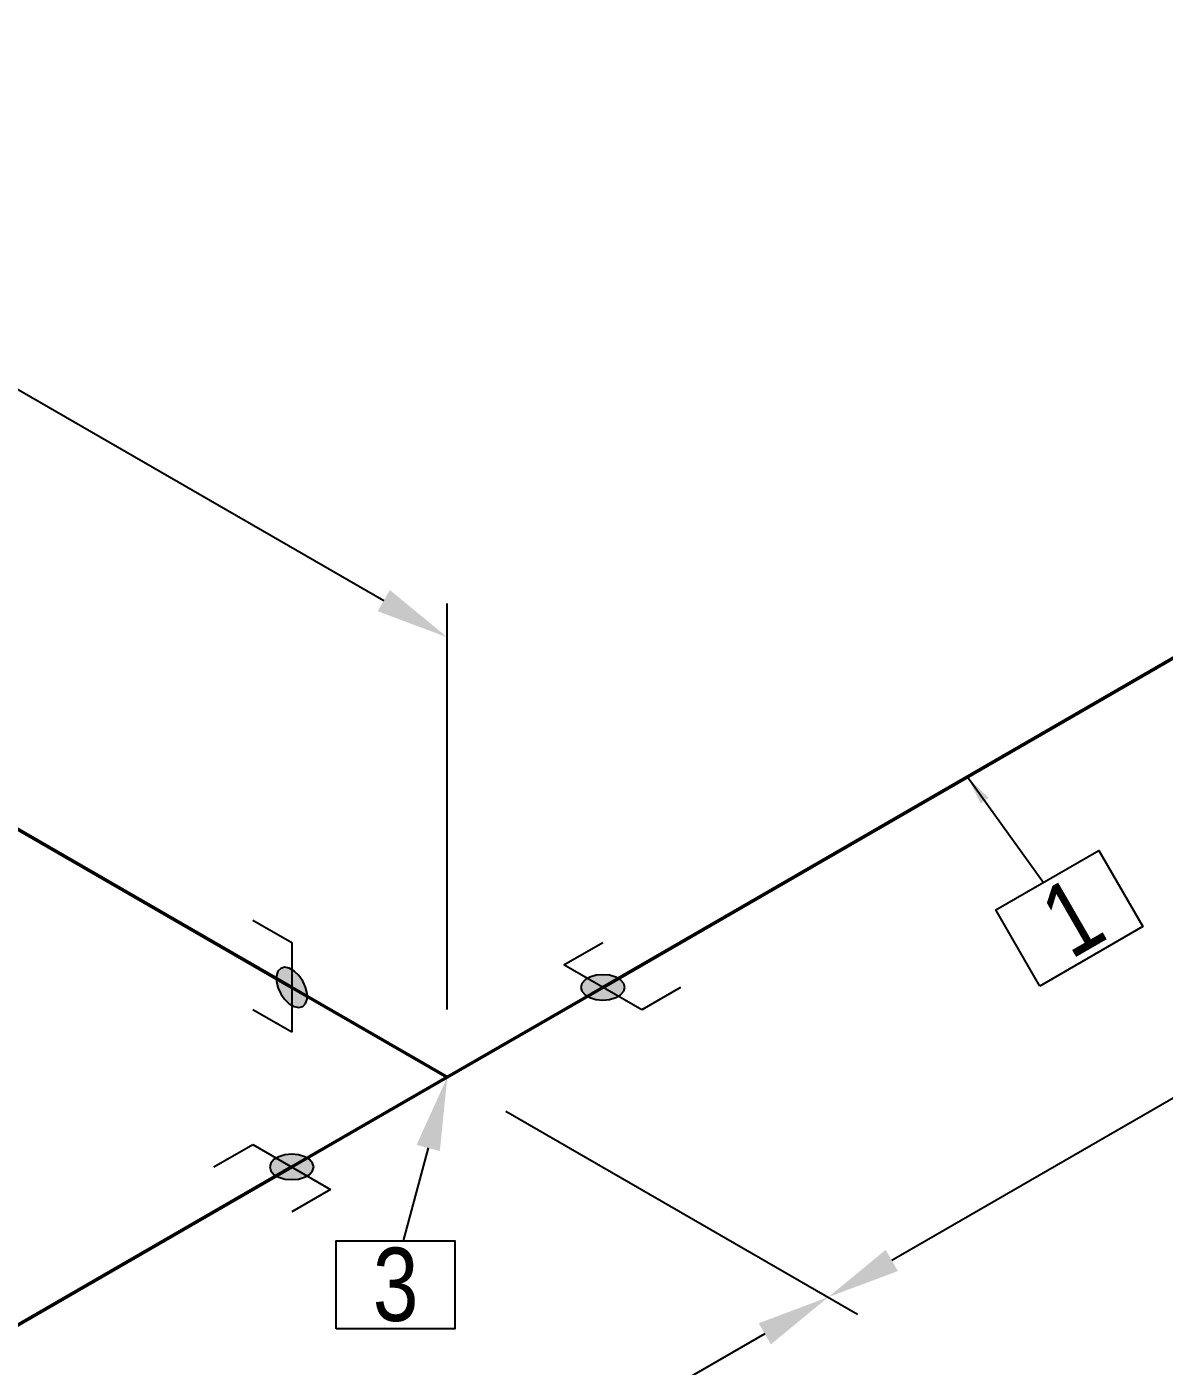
# Model space of a CAD drawing. Header units: millimetres. Extents: x 0 to 594, y 0 to 420.
# Drawn here: x 267.87 to 306.65, y 229.21 to 274.88 of the extents above; entities that cross this region are included whole.
import ezdxf
from ezdxf import colors
from ezdxf.entities.mleader import LeaderData, LeaderLine
from ezdxf.enums import TextEntityAlignment as Align
from ezdxf.math import Vec2, Vec3

# ---------------------------------------------------------------- set-up
doc = ezdxf.new("R2010")
doc.units = ezdxf.units.MM
doc.header["$LTSCALE"] = 0.25
for name, color, linetype in [('용접', 1, 'Continuous'), ('주석', 7, 'Continuous'), ('치수', 1, 'Continuous')]:
    doc.layers.add(name, color=color, linetype=linetype)
doc.layers.add('파이프 작은 보어', color=30, linetype='Continuous', lineweight=50)
doc.styles.add('AdskIsoAnnotation', font='arial.ttf', dxfattribs={"width": 0.8, "height": 1})
doc.styles.add('AdskIsoMetric', font='arial.ttf', dxfattribs={"width": 0.8, "height": 2.5})
doc.styles.add('AdskIsoMetric-30', font='arial.ttf', dxfattribs={"width": 0.8, "height": 2.5})
doc.styles.get("Standard").update_dxf_attribs({"font": 'arial.ttf'})
doc.dimstyles.new('AdskIsoMetric', dxfattribs={"dimtxt": 2.5, "dimasz": 2.5, "dimexe": 1, "dimexo": 2, "dimgap": 0.8, "dimtad": 1, "dimdec": 0, "dimrnd": 1, "dimzin": 0, "dimdsep": 46, "dimtxsty": 'AdskIsoMetric', "dimcen": 0, "dimclrt": 7, "dimadec": 0, "dimazin": 0, "dimtfac": 1, "dimtdec": 0, "dimtmove": 1, "dimatfit": 3, "dimfxl": 0, "dimfrac": 2, "dimtolj": 1, "dimtzin": 0, "dimarcsym": 0})

# ---------------------------------------------------------------- blocks, each defined once
blk = doc.blocks.new('*D26')
at = {"layer": 'Defpoints', "color": 0}
for p in [(326.934, 264.886), (282.205, 239.062), (295.195, 231.562)]:
    blk.add_point(p, dxfattribs=at)
at = {"layer": '치수', "color": 0, "lineweight": -2}
for p, q in [((328.934, 263.732), (340.925, 256.809)), ((337.76, 256.136), (297.361, 232.812)), ((284.205, 237.907), (296.195, 230.984))]:
    blk.add_line(p, q, dxfattribs=at)
at = {"layer": '치수', "color": 0}
for points in [[(337.551, 256.497), (337.968, 255.775), (339.925, 257.386)], [(297.152, 233.173), (297.569, 232.451), (295.195, 231.562)]]:
    blk.add_solid(points, dxfattribs=at)
at = {"layer": '치수', "color": 7, "insert": (315.294, 245.783), "char_height": 2.5, "attachment_point": 5, "rotation": 30, "style": 'AdskIsoMetric-30'}
blk.add_mtext('\\A1;304', dxfattribs=at)
blk = doc.blocks.new('*D27')
at = {"layer": 'Defpoints', "color": 0}
for p in [(282.205, 239.062), (147.396, 161.23), (160.386, 153.73)]:
    blk.add_point(p, dxfattribs=at)
at = {"layer": '치수', "color": 0, "lineweight": -2}
for p, q in [((284.205, 237.907), (296.195, 230.984)), ((293.03, 230.312), (162.551, 154.98))]:
    blk.add_line(p, q, dxfattribs=at)
at = {"layer": '치수', "color": 0}
for points in [[(292.822, 230.673), (293.239, 229.951), (295.195, 231.562)], [(162.343, 155.341), (162.76, 154.619), (160.386, 153.73)]]:
    blk.add_solid(points, dxfattribs=at)
at = {"layer": '치수', "color": 7, "insert": (225.525, 193.954), "char_height": 2.5, "attachment_point": 5, "rotation": 30, "style": 'AdskIsoMetric-30'}
blk.add_mtext('\\A1;994', dxfattribs=at)
blk = doc.blocks.new('*D29')
at = {"layer": 'Defpoints', "color": 0}
for p in [(128.978, 327.527), (282.205, 254.062), (282.205, 239.062)]:
    blk.add_point(p, dxfattribs=at)
at = {"layer": '치수', "color": 0, "lineweight": -2}
for p, q in [((128.978, 329.837), (128.978, 343.682)), ((131.143, 341.277), (280.04, 255.312)), ((282.205, 241.371), (282.205, 255.217))]:
    blk.add_line(p, q, dxfattribs=at)
at = {"layer": '치수', "color": 0}
for points in [[(131.352, 341.638), (130.935, 340.917), (128.978, 342.527)], [(280.248, 255.673), (279.832, 254.951), (282.205, 254.062)]]:
    blk.add_solid(points, dxfattribs=at)
at = {"layer": '치수', "color": 7, "insert": (205.372, 301.039), "char_height": 2.5, "attachment_point": 5, "rotation": 330, "style": 'AdskIsoMetric-30'}
blk.add_mtext('\\A1;1198', dxfattribs=at)
blk = doc.blocks.new('티-1-Iso2DSkew90')
at = {"color": 0, "linetype": 'ByBlock', "lineweight": -2, "extrusion": (0, 0.816497, 0.57735)}
for p, q in [((0, 0), (-5.303, 3.062)), ((0, 0), (5.303, 3.062)), ((-5.303, -3.062), (0, 0))]:
    blk.add_line(p, q, dxfattribs=at)
blk = doc.blocks.new('SocketWeld-2-IsoRight')
blk.add_hatch(color=256).paths.add_polyline_path([(0.0055, -0.0435), (0.0057, -0.0436), (0.006, -0.0436), (0.0062, -0.0436), (0.0064, -0.0437), (0.0066, -0.0437), (0.0068, -0.0438), (0.007, -0.0438), (0.0072, -0.0439), (0.0075, -0.0439), (0.0077, -0.0439), (0.0079, -0.044), (0.0081, -0.044), (0.0083, -0.0441), (0.0085, -0.0441), (0.0088, -0.0442), (0.009, -0.0442), (0.0092, -0.0443), (0.0094, -0.0443), (0.0096, -0.0443), (0.0098, -0.0444), (0.01, -0.0444), (0.0103, -0.0445), (0.0105, -0.0445), (0.0107, -0.0446), (0.0109, -0.0446), (0.0111, -0.0446), (0.0113, -0.0447), (0.0115, -0.0447), (0.0118, -0.0448), (0.012, -0.0448), (0.0122, -0.0449), (0.0124, -0.0449), (0.0126, -0.0449), (0.0128, -0.045), (0.013, -0.045), (0.0133, -0.0451), (0.0135, -0.0451), (0.0137, -0.0452), (0.0139, -0.0452), (0.0141, -0.0453), (0.0143, -0.0453), (0.0145, -0.0453), (0.0148, -0.0454), (0.015, -0.0454), (0.0152, -0.0455), (0.0154, -0.0455), (0.0156, -0.0456), (0.0158, -0.0456), (0.0161, -0.0456), (0.0161, -0.0456), (0.0162, -0.0456), (0.0164, -0.0455), (0.0166, -0.0455), (0.0168, -0.0455), (0.017, -0.0454), (0.0171, -0.0454), (0.0173, -0.0453), (0.0175, -0.0453), (0.0177, -0.0452), (0.0179, -0.0452), (0.0181, -0.0451), (0.0182, -0.0451), (0.0184, -0.045), (0.0186, -0.045), (0.0188, -0.0449), (0.019, -0.0449), (0.0192, -0.0448), (0.0193, -0.0448), (0.0195, -0.0447), (0.0197, -0.0447), (0.0199, -0.0446), (0.0201, -0.0446), (0.0203, -0.0445), (0.0204, -0.0445), (0.0206, -0.0444), (0.0208, -0.0444), (0.021, -0.0444), (0.0212, -0.0443), (0.0213, -0.0443), (0.0215, -0.0442), (0.0217, -0.0442), (0.0219, -0.0441), (0.0221, -0.0441), (0.0223, -0.044), (0.0224, -0.044), (0.0226, -0.0439), (0.0228, -0.0439), (0.023, -0.0438), (0.0232, -0.0438), (0.0234, -0.0437), (0.0235, -0.0437), (0.0237, -0.0436), (0.0239, -0.0436), (0.0241, -0.0435), (0.0243, -0.0435), (0.0245, -0.0434), (0.0246, -0.0434), (0.0248, -0.0433), (0.025, -0.0433), (0.025, -0.0433), (0.0251, -0.0432), (0.0253, -0.043), (0.0254, -0.0429), (0.0255, -0.0428), (0.0257, -0.0426), (0.0258, -0.0425), (0.0259, -0.0424), (0.0261, -0.0422), (0.0262, -0.0421), (0.0263, -0.042), (0.0265, -0.0418), (0.0266, -0.0417), (0.0267, -0.0416), (0.0269, -0.0414), (0.027, -0.0413), (0.0271, -0.0412), (0.0273, -0.041), (0.0274, -0.0409), (0.0275, -0.0408), (0.0277, -0.0406), (0.0278, -0.0405), (0.0279, -0.0403), (0.0281, -0.0402), (0.0282, -0.0401), (0.0283, -0.0399), (0.0284, -0.0398), (0.0286, -0.0397), (0.0287, -0.0395), (0.0288, -0.0394), (0.029, -0.0393), (0.0291, -0.0391), (0.0292, -0.039), (0.0294, -0.0389), (0.0295, -0.0387), (0.0296, -0.0386), (0.0298, -0.0385), (0.0299, -0.0383), (0.03, -0.0382), (0.0302, -0.0381), (0.0303, -0.0379), (0.0304, -0.0378), (0.0306, -0.0377), (0.0307, -0.0375), (0.0308, -0.0374), (0.031, -0.0373), (0.0311, -0.0371), (0.0312, -0.037), (0.0314, -0.0369), (0.0315, -0.0367), (0.0315, -0.0367), (0.0316, -0.0365), (0.0316, -0.0363), (0.0317, -0.0361), (0.0318, -0.0359), (0.0319, -0.0357), (0.0319, -0.0355), (0.032, -0.0353), (0.0321, -0.0351), (0.0321, -0.0349), (0.0322, -0.0346), (0.0323, -0.0344), (0.0323, -0.0342), (0.0324, -0.034), (0.0325, -0.0338), (0.0325, -0.0336), (0.0326, -0.0334), (0.0327, -0.0332), (0.0328, -0.033), (0.0328, -0.0328), (0.0329, -0.0326), (0.033, -0.0324), (0.033, -0.0322), (0.0331, -0.0319), (0.0332, -0.0317), (0.0332, -0.0315), (0.0333, -0.0313), (0.0334, -0.0311), (0.0335, -0.0309), (0.0335, -0.0307), (0.0336, -0.0305), (0.0337, -0.0303), (0.0337, -0.0301), (0.0338, -0.0299), (0.0339, -0.0297), (0.0339, -0.0295), (0.034, -0.0292), (0.0341, -0.029), (0.0342, -0.0288), (0.0342, -0.0286), (0.0343, -0.0284), (0.0344, -0.0282), (0.0344, -0.028), (0.0345, -0.0278), (0.0346, -0.0276), (0.0346, -0.0274), (0.0347, -0.0272), (0.0348, -0.027), (0.0349, -0.0268), (0.0349, -0.0265), (0.0349, -0.0265), (0.0349, -0.0263), (0.0349, -0.026), (0.0349, -0.0258), (0.0349, -0.0255), (0.0349, -0.0252), (0.0349, -0.025), (0.0349, -0.0247), (0.0349, -0.0245), (0.0349, -0.0242), (0.0349, -0.0239), (0.0349, -0.0237), (0.0349, -0.0234), (0.0349, -0.0232), (0.0349, -0.0229), (0.0349, -0.0226), (0.0349, -0.0224), (0.0349, -0.0221), (0.0349, -0.0219), (0.0349, -0.0216), (0.0349, -0.0213), (0.0349, -0.0211), (0.0349, -0.0208), (0.0349, -0.0206), (0.0349, -0.0203), (0.0349, -0.02), (0.0349, -0.0198), (0.0349, -0.0195), (0.0349, -0.0192), (0.0349, -0.019), (0.0349, -0.0187), (0.0349, -0.0185), (0.0349, -0.0182), (0.0349, -0.0179), (0.0349, -0.0177), (0.0349, -0.0174), (0.0349, -0.0172), (0.0349, -0.0169), (0.0349, -0.0166), (0.0349, -0.0164), (0.0349, -0.0161), (0.0349, -0.0159), (0.0349, -0.0156), (0.0349, -0.0153), (0.0349, -0.0151), (0.0349, -0.0148), (0.0349, -0.0146), (0.0349, -0.0143), (0.0349, -0.014), (0.0349, -0.0138), (0.0349, -0.0138), (0.0349, -0.0135), (0.0348, -0.0132), (0.0347, -0.0129), (0.0346, -0.0126), (0.0346, -0.0123), (0.0345, -0.012), (0.0344, -0.0118), (0.0344, -0.0115), (0.0343, -0.0112), (0.0342, -0.0109), (0.0342, -0.0106), (0.0341, -0.0103), (0.034, -0.01), (0.0339, -0.0097), (0.0339, -0.0095), (0.0338, -0.0092), (0.0337, -0.0089), (0.0337, -0.0086), (0.0336, -0.0083), (0.0335, -0.008), (0.0335, -0.0077), (0.0334, -0.0074), (0.0333, -0.0071), (0.0332, -0.0069), (0.0332, -0.0066), (0.0331, -0.0063), (0.033, -0.006), (0.033, -0.0057), (0.0329, -0.0054), (0.0328, -0.0051), (0.0328, -0.0048), (0.0327, -0.0046), (0.0326, -0.0043), (0.0325, -0.004), (0.0325, -0.0037), (0.0324, -0.0034), (0.0323, -0.0031), (0.0323, -0.0028), (0.0322, -0.0025), (0.0321, -0.0022), (0.0321, -0.002), (0.032, -0.0017), (0.0319, -0.0014), (0.0319, -0.0011), (0.0318, -0.0008), (0.0317, -0.0005), (0.0316, -0.0002), (0.0316, 0.0001), (0.0315, 0.0003), (0.0315, 0.0003), (0.0314, 0.0006), (0.0312, 0.0009), (0.0311, 0.0012), (0.031, 0.0015), (0.0308, 0.0018), (0.0307, 0.0021), (0.0306, 0.0024), (0.0304, 0.0026), (0.0303, 0.0029), (0.0302, 0.0032), (0.03, 0.0035), (0.0299, 0.0038), (0.0298, 0.0041), (0.0296, 0.0044), (0.0295, 0.0047), (0.0294, 0.0049), (0.0292, 0.0052), (0.0291, 0.0055), (0.029, 0.0058), (0.0288, 0.0061), (0.0287, 0.0064), (0.0286, 0.0067), (0.0284, 0.007), (0.0283, 0.0072), (0.0282, 0.0075), (0.0281, 0.0078), (0.0279, 0.0081), (0.0278, 0.0084), (0.0277, 0.0087), (0.0275, 0.009), (0.0274, 0.0093), (0.0273, 0.0095), (0.0271, 0.0098), (0.027, 0.0101), (0.0269, 0.0104), (0.0267, 0.0107), (0.0266, 0.011), (0.0265, 0.0113), (0.0263, 0.0116), (0.0262, 0.0118), (0.0261, 0.0121), (0.0259, 0.0124), (0.0258, 0.0127), (0.0257, 0.013), (0.0255, 0.0133), (0.0254, 0.0136), (0.0253, 0.0139), (0.0251, 0.0141), (0.025, 0.0144), (0.025, 0.0144), (0.0248, 0.0147), (0.0246, 0.015), (0.0245, 0.0152), (0.0243, 0.0155), (0.0241, 0.0157), (0.0239, 0.016), (0.0237, 0.0162), (0.0235, 0.0165), (0.0234, 0.0168), (0.0232, 0.017), (0.023, 0.0173), (0.0228, 0.0175), (0.0226, 0.0178), (0.0224, 0.0181), (0.0223, 0.0183), (0.0221, 0.0186), (0.0219, 0.0188), (0.0217, 0.0191), (0.0215, 0.0193), (0.0213, 0.0196), (0.0212, 0.0199), (0.021, 0.0201), (0.0208, 0.0204), (0.0206, 0.0206), (0.0204, 0.0209), (0.0203, 0.0212), (0.0201, 0.0214), (0.0199, 0.0217), (0.0197, 0.0219), (0.0195, 0.0222), (0.0193, 0.0225), (0.0192, 0.0227), (0.019, 0.023), (0.0188, 0.0232), (0.0186, 0.0235), (0.0184, 0.0237), (0.0182, 0.024), (0.0181, 0.0243), (0.0179, 0.0245), (0.0177, 0.0248), (0.0175, 0.025), (0.0173, 0.0253), (0.0171, 0.0256), (0.017, 0.0258), (0.0168, 0.0261), (0.0166, 0.0263), (0.0164, 0.0266), (0.0162, 0.0268), (0.0161, 0.0271), (0.0161, 0.0271), (0.0158, 0.0273), (0.0156, 0.0275), (0.0154, 0.0277), (0.0152, 0.0279), (0.015, 0.0281), (0.0148, 0.0283), (0.0145, 0.0285), (0.0143, 0.0287), (0.0141, 0.0289), (0.0139, 0.0292), (0.0137, 0.0294), (0.0135, 0.0296), (0.0133, 0.0298), (0.013, 0.03), (0.0128, 0.0302), (0.0126, 0.0304), (0.0124, 0.0306), (0.0122, 0.0308), (0.012, 0.031), (0.0118, 0.0312), (0.0115, 0.0314), (0.0113, 0.0316), (0.0111, 0.0318), (0.0109, 0.032), (0.0107, 0.0322), (0.0105, 0.0324), (0.0103, 0.0326), (0.01, 0.0328), (0.0098, 0.033), (0.0096, 0.0332), (0.0094, 0.0334), (0.0092, 0.0337), (0.009, 0.0339), (0.0088, 0.0341), (0.0085, 0.0343), (0.0083, 0.0345), (0.0081, 0.0347), (0.0079, 0.0349), (0.0077, 0.0351), (0.0075, 0.0353), (0.0072, 0.0355), (0.007, 0.0357), (0.0068, 0.0359), (0.0066, 0.0361), (0.0064, 0.0363), (0.0062, 0.0365), (0.006, 0.0367), (0.0057, 0.0369), (0.0055, 0.0371), (0.0055, 0.0371), (0.0053, 0.0373), (0.0051, 0.0374), (0.0049, 0.0375), (0.0046, 0.0377), (0.0044, 0.0378), (0.0042, 0.0379), (0.004, 0.038), (0.0037, 0.0382), (0.0035, 0.0383), (0.0033, 0.0384), (0.003, 0.0386), (0.0028, 0.0387), (0.0026, 0.0388), (0.0024, 0.039), (0.0021, 0.0391), (0.0019, 0.0392), (0.0017, 0.0393), (0.0015, 0.0395), (0.0012, 0.0396), (0.001, 0.0397), (0.0008, 0.0399), (0.0006, 0.04), (0.0003, 0.0401), (0.0001, 0.0403), (-0.0001, 0.0404), (-0.0003, 0.0405), (-0.0006, 0.0406), (-0.0008, 0.0408), (-0.001, 0.0409), (-0.0012, 0.041), (-0.0015, 0.0412), (-0.0017, 0.0413), (-0.0019, 0.0414), (-0.0021, 0.0416), (-0.0024, 0.0417), (-0.0026, 0.0418), (-0.0028, 0.042), (-0.003, 0.0421), (-0.0033, 0.0422), (-0.0035, 0.0423), (-0.0037, 0.0425), (-0.004, 0.0426), (-0.0042, 0.0427), (-0.0044, 0.0429), (-0.0046, 0.043), (-0.0049, 0.0431), (-0.0051, 0.0433), (-0.0053, 0.0434), (-0.0055, 0.0435), (-0.0055, 0.0435), (-0.0057, 0.0436), (-0.006, 0.0436), (-0.0062, 0.0436), (-0.0064, 0.0437), (-0.0066, 0.0437), (-0.0068, 0.0438), (-0.007, 0.0438), (-0.0072, 0.0439), (-0.0075, 0.0439), (-0.0077, 0.0439), (-0.0079, 0.044), (-0.0081, 0.044), (-0.0083, 0.0441), (-0.0085, 0.0441), (-0.0088, 0.0442), (-0.009, 0.0442), (-0.0092, 0.0443), (-0.0094, 0.0443), (-0.0096, 0.0443), (-0.0098, 0.0444), (-0.01, 0.0444), (-0.0103, 0.0445), (-0.0105, 0.0445), (-0.0107, 0.0446), (-0.0109, 0.0446), (-0.0111, 0.0446), (-0.0113, 0.0447), (-0.0115, 0.0447), (-0.0118, 0.0448), (-0.012, 0.0448), (-0.0122, 0.0449), (-0.0124, 0.0449), (-0.0126, 0.0449), (-0.0128, 0.045), (-0.013, 0.045), (-0.0133, 0.0451), (-0.0135, 0.0451), (-0.0137, 0.0452), (-0.0139, 0.0452), (-0.0141, 0.0453), (-0.0143, 0.0453), (-0.0145, 0.0453), (-0.0148, 0.0454), (-0.015, 0.0454), (-0.0152, 0.0455), (-0.0154, 0.0455), (-0.0156, 0.0456), (-0.0158, 0.0456), (-0.0161, 0.0456), (-0.0161, 0.0456), (-0.0162, 0.0456), (-0.0164, 0.0455), (-0.0166, 0.0455), (-0.0168, 0.0455), (-0.017, 0.0454), (-0.0171, 0.0454), (-0.0173, 0.0453), (-0.0175, 0.0453), (-0.0177, 0.0452), (-0.0179, 0.0452), (-0.0181, 0.0451), (-0.0182, 0.0451), (-0.0184, 0.045), (-0.0186, 0.045), (-0.0188, 0.0449), (-0.019, 0.0449), (-0.0192, 0.0448), (-0.0193, 0.0448), (-0.0195, 0.0447), (-0.0197, 0.0447), (-0.0199, 0.0446), (-0.0201, 0.0446), (-0.0203, 0.0445), (-0.0204, 0.0445), (-0.0206, 0.0444), (-0.0208, 0.0444), (-0.021, 0.0444), (-0.0212, 0.0443), (-0.0213, 0.0443), (-0.0215, 0.0442), (-0.0217, 0.0442), (-0.0219, 0.0441), (-0.0221, 0.0441), (-0.0223, 0.044), (-0.0224, 0.044), (-0.0226, 0.0439), (-0.0228, 0.0439), (-0.023, 0.0438), (-0.0232, 0.0438), (-0.0234, 0.0437), (-0.0235, 0.0437), (-0.0237, 0.0436), (-0.0239, 0.0436), (-0.0241, 0.0435), (-0.0243, 0.0435), (-0.0245, 0.0434), (-0.0246, 0.0434), (-0.0248, 0.0433), (-0.025, 0.0433), (-0.025, 0.0433), (-0.0251, 0.0432), (-0.0253, 0.043), (-0.0254, 0.0429), (-0.0255, 0.0428), (-0.0257, 0.0426), (-0.0258, 0.0425), (-0.0259, 0.0424), (-0.0261, 0.0422), (-0.0262, 0.0421), (-0.0263, 0.042), (-0.0265, 0.0418), (-0.0266, 0.0417), (-0.0267, 0.0416), (-0.0269, 0.0414), (-0.027, 0.0413), (-0.0271, 0.0412), (-0.0273, 0.041), (-0.0274, 0.0409), (-0.0275, 0.0408), (-0.0277, 0.0406), (-0.0278, 0.0405), (-0.0279, 0.0403), (-0.0281, 0.0402), (-0.0282, 0.0401), (-0.0283, 0.0399), (-0.0284, 0.0398), (-0.0286, 0.0397), (-0.0287, 0.0395), (-0.0288, 0.0394), (-0.029, 0.0393), (-0.0291, 0.0391), (-0.0292, 0.039), (-0.0294, 0.0389), (-0.0295, 0.0387), (-0.0296, 0.0386), (-0.0298, 0.0385), (-0.0299, 0.0383), (-0.03, 0.0382), (-0.0302, 0.0381), (-0.0303, 0.0379), (-0.0304, 0.0378), (-0.0306, 0.0377), (-0.0307, 0.0375), (-0.0308, 0.0374), (-0.031, 0.0373), (-0.0311, 0.0371), (-0.0312, 0.037), (-0.0314, 0.0369), (-0.0315, 0.0367), (-0.0315, 0.0367), (-0.0316, 0.0365), (-0.0316, 0.0363), (-0.0317, 0.0361), (-0.0318, 0.0359), (-0.0319, 0.0357), (-0.0319, 0.0355), (-0.032, 0.0353), (-0.0321, 0.0351), (-0.0321, 0.0349), (-0.0322, 0.0346), (-0.0323, 0.0344), (-0.0323, 0.0342), (-0.0324, 0.034), (-0.0325, 0.0338), (-0.0325, 0.0336), (-0.0326, 0.0334), (-0.0327, 0.0332), (-0.0328, 0.033), (-0.0328, 0.0328), (-0.0329, 0.0326), (-0.033, 0.0324), (-0.033, 0.0322), (-0.0331, 0.0319), (-0.0332, 0.0317), (-0.0332, 0.0315), (-0.0333, 0.0313), (-0.0334, 0.0311), (-0.0335, 0.0309), (-0.0335, 0.0307), (-0.0336, 0.0305), (-0.0337, 0.0303), (-0.0337, 0.0301), (-0.0338, 0.0299), (-0.0339, 0.0297), (-0.0339, 0.0295), (-0.034, 0.0292), (-0.0341, 0.029), (-0.0342, 0.0288), (-0.0342, 0.0286), (-0.0343, 0.0284), (-0.0344, 0.0282), (-0.0344, 0.028), (-0.0345, 0.0278), (-0.0346, 0.0276), (-0.0346, 0.0274), (-0.0347, 0.0272), (-0.0348, 0.027), (-0.0349, 0.0268), (-0.0349, 0.0265), (-0.0349, 0.0265), (-0.0349, 0.0263), (-0.0349, 0.026), (-0.0349, 0.0258), (-0.0349, 0.0255), (-0.0349, 0.0252), (-0.0349, 0.025), (-0.0349, 0.0247), (-0.0349, 0.0245), (-0.0349, 0.0242), (-0.0349, 0.0239), (-0.0349, 0.0237), (-0.0349, 0.0234), (-0.0349, 0.0232), (-0.0349, 0.0229), (-0.0349, 0.0226), (-0.0349, 0.0224), (-0.0349, 0.0221), (-0.0349, 0.0219), (-0.0349, 0.0216), (-0.0349, 0.0213), (-0.0349, 0.0211), (-0.0349, 0.0208), (-0.0349, 0.0206), (-0.0349, 0.0203), (-0.0349, 0.02), (-0.0349, 0.0198), (-0.0349, 0.0195), (-0.0349, 0.0192), (-0.0349, 0.019), (-0.0349, 0.0187), (-0.0349, 0.0185), (-0.0349, 0.0182), (-0.0349, 0.0179), (-0.0349, 0.0177), (-0.0349, 0.0174), (-0.0349, 0.0172), (-0.0349, 0.0169), (-0.0349, 0.0166), (-0.0349, 0.0164), (-0.0349, 0.0161), (-0.0349, 0.0159), (-0.0349, 0.0156), (-0.0349, 0.0153), (-0.0349, 0.0151), (-0.0349, 0.0148), (-0.0349, 0.0146), (-0.0349, 0.0143), (-0.0349, 0.014), (-0.0349, 0.0138), (-0.0349, 0.0138), (-0.0349, 0.0135), (-0.0348, 0.0132), (-0.0347, 0.0129), (-0.0346, 0.0126), (-0.0346, 0.0123), (-0.0345, 0.012), (-0.0344, 0.0118), (-0.0344, 0.0115), (-0.0343, 0.0112), (-0.0342, 0.0109), (-0.0342, 0.0106), (-0.0341, 0.0103), (-0.034, 0.01), (-0.0339, 0.0097), (-0.0339, 0.0095), (-0.0338, 0.0092), (-0.0337, 0.0089), (-0.0337, 0.0086), (-0.0336, 0.0083), (-0.0335, 0.008), (-0.0335, 0.0077), (-0.0334, 0.0074), (-0.0333, 0.0071), (-0.0332, 0.0069), (-0.0332, 0.0066), (-0.0331, 0.0063), (-0.033, 0.006), (-0.033, 0.0057), (-0.0329, 0.0054), (-0.0328, 0.0051), (-0.0328, 0.0048), (-0.0327, 0.0046), (-0.0326, 0.0043), (-0.0325, 0.004), (-0.0325, 0.0037), (-0.0324, 0.0034), (-0.0323, 0.0031), (-0.0323, 0.0028), (-0.0322, 0.0025), (-0.0321, 0.0022), (-0.0321, 0.002), (-0.032, 0.0017), (-0.0319, 0.0014), (-0.0319, 0.0011), (-0.0318, 0.0008), (-0.0317, 0.0005), (-0.0316, 0.0002), (-0.0316, -0.0001), (-0.0315, -0.0003), (-0.0315, -0.0003), (-0.0314, -0.0006), (-0.0312, -0.0009), (-0.0311, -0.0012), (-0.031, -0.0015), (-0.0308, -0.0018), (-0.0307, -0.0021), (-0.0306, -0.0024), (-0.0304, -0.0026), (-0.0303, -0.0029), (-0.0302, -0.0032), (-0.03, -0.0035), (-0.0299, -0.0038), (-0.0298, -0.0041), (-0.0296, -0.0044), (-0.0295, -0.0047), (-0.0294, -0.0049), (-0.0292, -0.0052), (-0.0291, -0.0055), (-0.029, -0.0058), (-0.0288, -0.0061), (-0.0287, -0.0064), (-0.0286, -0.0067), (-0.0284, -0.007), (-0.0283, -0.0072), (-0.0282, -0.0075), (-0.0281, -0.0078), (-0.0279, -0.0081), (-0.0278, -0.0084), (-0.0277, -0.0087), (-0.0275, -0.009), (-0.0274, -0.0093), (-0.0273, -0.0095), (-0.0271, -0.0098), (-0.027, -0.0101), (-0.0269, -0.0104), (-0.0267, -0.0107), (-0.0266, -0.011), (-0.0265, -0.0113), (-0.0263, -0.0116), (-0.0262, -0.0118), (-0.0261, -0.0121), (-0.0259, -0.0124), (-0.0258, -0.0127), (-0.0257, -0.013), (-0.0255, -0.0133), (-0.0254, -0.0136), (-0.0253, -0.0139), (-0.0251, -0.0141), (-0.025, -0.0144), (-0.025, -0.0144), (-0.0248, -0.0147), (-0.0246, -0.015), (-0.0245, -0.0152), (-0.0243, -0.0155), (-0.0241, -0.0157), (-0.0239, -0.016), (-0.0237, -0.0162), (-0.0235, -0.0165), (-0.0234, -0.0168), (-0.0232, -0.017), (-0.023, -0.0173), (-0.0228, -0.0175), (-0.0226, -0.0178), (-0.0224, -0.0181), (-0.0223, -0.0183), (-0.0221, -0.0186), (-0.0219, -0.0188), (-0.0217, -0.0191), (-0.0215, -0.0193), (-0.0213, -0.0196), (-0.0212, -0.0199), (-0.021, -0.0201), (-0.0208, -0.0204), (-0.0206, -0.0206), (-0.0204, -0.0209), (-0.0203, -0.0212), (-0.0201, -0.0214), (-0.0199, -0.0217), (-0.0197, -0.0219), (-0.0195, -0.0222), (-0.0193, -0.0225), (-0.0192, -0.0227), (-0.019, -0.023), (-0.0188, -0.0232), (-0.0186, -0.0235), (-0.0184, -0.0237), (-0.0182, -0.024), (-0.0181, -0.0243), (-0.0179, -0.0245), (-0.0177, -0.0248), (-0.0175, -0.025), (-0.0173, -0.0253), (-0.0171, -0.0256), (-0.017, -0.0258), (-0.0168, -0.0261), (-0.0166, -0.0263), (-0.0164, -0.0266), (-0.0162, -0.0268), (-0.0161, -0.0271), (-0.0161, -0.0271), (-0.0158, -0.0273), (-0.0156, -0.0275), (-0.0154, -0.0277), (-0.0152, -0.0279), (-0.015, -0.0281), (-0.0148, -0.0283), (-0.0145, -0.0285), (-0.0143, -0.0287), (-0.0141, -0.0289), (-0.0139, -0.0292), (-0.0137, -0.0294), (-0.0135, -0.0296), (-0.0133, -0.0298), (-0.013, -0.03), (-0.0128, -0.0302), (-0.0126, -0.0304), (-0.0124, -0.0306), (-0.0122, -0.0308), (-0.012, -0.031), (-0.0118, -0.0312), (-0.0115, -0.0314), (-0.0113, -0.0316), (-0.0111, -0.0318), (-0.0109, -0.032), (-0.0107, -0.0322), (-0.0105, -0.0324), (-0.0103, -0.0326), (-0.01, -0.0328), (-0.0098, -0.033), (-0.0096, -0.0332), (-0.0094, -0.0334), (-0.0092, -0.0337), (-0.009, -0.0339), (-0.0088, -0.0341), (-0.0085, -0.0343), (-0.0083, -0.0345), (-0.0081, -0.0347), (-0.0079, -0.0349), (-0.0077, -0.0351), (-0.0075, -0.0353), (-0.0072, -0.0355), (-0.007, -0.0357), (-0.0068, -0.0359), (-0.0066, -0.0361), (-0.0064, -0.0363), (-0.0062, -0.0365), (-0.006, -0.0367), (-0.0057, -0.0369), (-0.0055, -0.0371), (-0.0055, -0.0371), (-0.0053, -0.0373), (-0.0051, -0.0374), (-0.0049, -0.0375), (-0.0046, -0.0377), (-0.0044, -0.0378), (-0.0042, -0.0379), (-0.004, -0.038), (-0.0037, -0.0382), (-0.0035, -0.0383), (-0.0033, -0.0384), (-0.003, -0.0386), (-0.0028, -0.0387), (-0.0026, -0.0388), (-0.0024, -0.039), (-0.0021, -0.0391), (-0.0019, -0.0392), (-0.0017, -0.0393), (-0.0015, -0.0395), (-0.0012, -0.0396), (-0.001, -0.0397), (-0.0008, -0.0399), (-0.0006, -0.04), (-0.0003, -0.0401), (-0.0001, -0.0403), (0.0001, -0.0404), (0.0003, -0.0405), (0.0006, -0.0406), (0.0008, -0.0408), (0.001, -0.0409), (0.0012, -0.041), (0.0015, -0.0412), (0.0017, -0.0413), (0.0019, -0.0414), (0.0021, -0.0416), (0.0024, -0.0417), (0.0026, -0.0418), (0.0028, -0.042), (0.003, -0.0421), (0.0033, -0.0422), (0.0035, -0.0423), (0.0037, -0.0425), (0.004, -0.0426), (0.0042, -0.0427), (0.0044, -0.0429), (0.0046, -0.043), (0.0049, -0.0431), (0.0051, -0.0433), (0.0053, -0.0434)], flags=0)
at = {"color": 0, "linetype": 'ByBlock', "lineweight": -2, "extrusion": (-0.707107, -0.408248, 0.57735)}
for p, q in [((-0.0884, 0.1531), (0, 0.1021)), ((0, 0.1021), (0, -0.1021)), ((-0.0315, 0.0367), (-0.0349, 0.0265)), ((-0.025, 0.0433), (-0.0315, 0.0367)), ((-0.0161, 0.0456), (-0.025, 0.0433)), ((-0.0055, 0.0435), (-0.0161, 0.0456)), ((0.0055, 0.0371), (-0.0055, 0.0435)), ((0.0161, 0.0271), (0.0055, 0.0371)), ((-0.0349, 0.0265), (-0.0349, 0.0138)), ((-0.0349, 0.0138), (-0.0315, -0.0003)), ((0.025, 0.0144), (0.0161, 0.0271)), ((0.0315, 0.0003), (0.025, 0.0144)), ((0.0349, -0.0138), (0.0315, 0.0003)), ((-0.0315, -0.0003), (-0.025, -0.0144)), ((-0.025, -0.0144), (-0.0161, -0.0271)), ((-0.0161, -0.0271), (-0.0055, -0.0371)), ((0.0315, -0.0367), (0.0349, -0.0265)), ((0.0349, -0.0265), (0.0349, -0.0138)), ((0, -0.1021), (-0.0884, -0.051)), ((-0.0055, -0.0371), (0.0055, -0.0435)), ((0.0055, -0.0435), (0.0161, -0.0456)), ((0.0161, -0.0456), (0.025, -0.0433)), ((0.025, -0.0433), (0.0315, -0.0367))]:
    blk.add_line(p, q, dxfattribs=at)
blk = doc.blocks.new('AnnoRect')
at = {"color": 0, "linetype": 'ByBlock', "lineweight": -2}
blk.add_wipeout([(-0.81, -0.6), (-0.81, 0.6), (0.81, 0.6), (0.81, -0.6)], dxfattribs=at)
blk.add_lwpolyline([(-0.81, -0.6), (-0.81, 0.6), (0.81, 0.6), (0.81, -0.6)], close=True, dxfattribs=at)
at = {"color": 0, "linetype": 'ByBlock', "lineweight": -2, "style": 'AdskIsoAnnotation', "width": 0.8}
blk.add_attdef('XX', text='', height=1, dxfattribs=at).set_placement((0, 0), align=Align.MIDDLE_CENTER)

msp = doc.modelspace()

# ---------------------------------------------------------------- linework, layer by layer
at = {"layer": '파이프 작은 보어'}
for points in [[(236.279, 265.577), (276.902, 242.124)], [(287.508, 242.124), (321.631, 261.824)], [(243.003, 216.429), (276.902, 236)]]:
    msp.add_lwpolyline(points, dxfattribs=at)

# ---------------------------------------------------------------- block references
at = {"layer": '용접', "xscale": 15, "yscale": 15, "zscale": 15}
msp.add_blockref('SocketWeld-2-IsoRight', (276.902, 242.124), dxfattribs=at)
for p, rotation in [((287.508, 242.124), 240.0000000002964), ((276.902, 236), 60.00000000029646)]:
    msp.add_blockref('SocketWeld-2-IsoRight', p, dxfattribs=dict(at, rotation=rotation))
at = {"layer": '파이프 작은 보어'}
msp.add_blockref('티-1-Iso2DSkew90', (282.205, 239.062), dxfattribs=at)

# ---------------------------------------------------------------- dimensions: what is measured, and where the dimension line sits
at = {"layer": '치수'}
for base, p1, p2, angle, text, override, picture, middle in [((282.205, 254.062), (128.978, 327.527), (282.205, 239.062), 330, '1198', {"dimtad": 0, "dimlfac": 6.770101, "dimtxsty": 'AdskIsoMetric-30', "dimse1": 0, "dimse2": 0, "dimsd1": 0, "dimsd2": 0, "dimtmove": 1}, '*D29', (205.372, 301.039)), ((295.195, 231.562), (326.934, 264.886), (282.205, 239.062), 210, '304', {"dimtad": 0, "dimlfac": 5.895265, "dimtxsty": 'AdskIsoMetric-30', "dimse1": 0, "dimse2": 0, "dimsd1": 0, "dimsd2": 0, "dimtmove": 1}, '*D26', (315.294, 245.783)), ((160.386, 153.73), (282.205, 239.062), (147.396, 161.23), 210, '994', {"dimtad": 0, "dimlfac": 6.383959, "dimtxsty": 'AdskIsoMetric-30', "dimse1": 0, "dimse2": 1, "dimsd1": 0, "dimsd2": 0, "dimtmove": 1}, '*D27', (225.525, 193.954))]:
    dim = msp.add_linear_dim(base=base, p1=p1, p2=p2, angle=angle, text=text, dimstyle='AdskIsoMetric', override=override, dxfattribs=at)
    dim.commit()
    dim.dimension.update_dxf_attribs({"geometry": picture, "text_midpoint": middle, "dimtype": 160})

# ---------------------------------------------------------------- leaders
at = {"layer": '주석'}
ml = msp.add_multileader_mtext('Standard', dxfattribs=at)
ml.set_content('')
ml.set_leader_properties()
ml.build(insert=Vec2(0, 0))
ml.multileader.update_dxf_attribs({"dogleg_length": 0, "arrow_head_size": 0})
ctx = ml.context
ctx.base_point, ctx.arrow_head_size, ctx.plane_origin = Vec3(302.535, 245.704), 0, Vec3(23.416, -13.519)
notes = []
notes.append((ctx, [(0, (1, 1, 0), (302.535, 245.704), (-1, 0), 0, [(0, [(299.942, 249.302)], 0, [])])]))
ctx.mtext, ml.multileader.dxf.content_type = None, 0
ml = msp.add_multileader_mtext('Standard', dxfattribs=at)
ml.set_content('')
ml.set_leader_properties()
ml.build(insert=Vec2(0, 0))
ml.multileader.update_dxf_attribs({"dogleg_length": 0, "arrow_head_size": 2.5})
ctx = ml.context
ctx.base_point, ctx.arrow_head_size, ctx.plane_origin = Vec3(280.702, 233.48), 2.5, Vec3(23.416, -13.519)
notes.append((ctx, [(0, (1, 1, 0), (280.702, 233.48), (-1, 0), 0, [(0, [(282.205, 239.062)], 0, [])])]))
ctx.mtext, ml.multileader.dxf.content_type = None, 0
for ctx, leaders in notes:
    for number, flags, end, landing, length, lines in leaders:
        leader = LeaderData()
        leader.index, (leader.has_last_leader_line, leader.has_dogleg_vector, leader.attachment_direction) = number, flags
        leader.last_leader_point, leader.dogleg_vector, leader.dogleg_length = Vec3(end), Vec3(landing), length
        for number, points, colour, breaks in lines:
            line = LeaderLine()
            line.index, line.vertices, line.color, line.breaks = number, Vec3.list(points), colors.encode_raw_color(colour), breaks
            leader.lines.append(line)
        ctx.leaders.append(leader)

# ---------------------------------------------------------------- next in the draw order: block references
ref = msp.add_blockref('AnnoRect', (303.416, 244.481), dxfattribs=dict(at, xscale=2.5, yscale=2.5, zscale=2.5, rotation=30.00000000044648))
ref.add_attrib('XX_001', '1', (303.462, 243.057), dxfattribs={"layer": '0', "color": 0, "linetype": 'ByBlock', "lineweight": -2, "height": 2.5, "rotation": 30, "style": 'AdskIsoAnnotation', "width": 0.8})
ref = msp.add_blockref('AnnoRect', (280.44, 231.98), dxfattribs=dict(at, xscale=2.5, yscale=2.5, zscale=2.5))
ref.add_attrib('XX_001', '3', (279.668, 230.748), dxfattribs={"layer": '0', "color": 0, "linetype": 'ByBlock', "lineweight": -2, "height": 2.5, "style": 'AdskIsoAnnotation', "width": 0.8})

doc.saveas('drawing.dxf')
